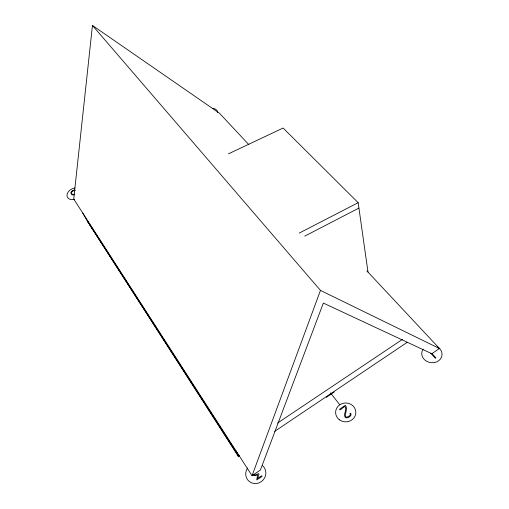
<?xml version="1.0" encoding="UTF-8"?>
<svg xmlns="http://www.w3.org/2000/svg" width="509" height="509" viewBox="0 0 509 509"><rect width="100%" height="100%" fill="white"/><g stroke="black" fill="none" stroke-linecap="round" stroke-linejoin="round"><path stroke-width="0.76" d="M248.882 144.677L219.564 113.316L92.453 25.45L73.729 199.051L252.05 475.711L260.404 470.042L323.342 303.065L431.804 353.71L439.452 348.519L366.855 270.864M252.05 475.711L320.46 290.41L92.453 25.45M274.739 431.314L407.13 342.379M238.365 456.446L236.38 452.616L87.128 220.791L238.365 456.446L239.644 455.587M326.288 397.364L334.267 392M277.583 423.068L402.536 339.318M304.77 236.119L358.928 208.066M299.279 233.058L358.164 202.69L283.119 128.033L228.446 153.839M74.702 194.234L72.52 194.546L71.394 193.096A2.507 1.75 -27.8 0 1 71.559 192.268L73.073 190.843L75.001 190.608M74.664 194.718L72.03 194.922L70.859 193.204A2.882 2.017 -27.9 0 1 71.069 192.217L71.718 191.301A2.793 1.953 -27.9 0 1 72.615 190.621A3.353 2.341 -27.9 0 1 73.76 190.175L75.237 190.181M320.46 290.41L439.452 348.519M253.285 474.433C256.727 476.78 261.257 469.037 257.516 478.6L261.518 475.877L262.027 475.972L261.912 476.481L256.733 479.911L257.592 474.897L254.805 475.756L252.553 474.865M431.747 353.335L435.799 357.738L435.749 358.19L435.227 358.126L430.671 353.176M330.538 392.935L339.777 404.782M82.802 213.131L86.034 218.864L238.511 455.65L236.061 450.898M358.164 202.69L368.001 272.092M74.588 199.242A7.59 5.313 -27.9 0 1 66.953 195.322A7.59 5.313 -27.9 0 1 74.848 187.948M262.587 465.69A10.339 9.856 -46.1 0 1 263.503 479.612A10.339 9.856 -46.1 0 1 249.595 481.749A10.339 9.856 -46.1 0 1 247.578 468M212.317 108.398A7.291 5.033 -18.2 0 1 217.629 112.476M437.715 346.947A10.199 8.787 8.5 0 1 440.349 359.138A10.199 8.787 8.5 0 1 426.472 361.199A10.199 8.787 8.5 0 1 423.132 349.117M350.141 413.321L350.237 414.701A2.278 2.131 1.5 0 1 349.874 415.624C340.839 421.452 349.047 408.6 345.337 405.342L339.541 409.268C339.331 411.8 344.148 406.061 344.911 406.468C347.774 410.006 342.748 413.989 345.166 417.227A2.5 2.341 1.3 0 0 346.266 417.838L348.391 417.654L350.497 415.948A3.328 3.111 1.3 0 0 350.975 414.479L350.796 413.244L350.141 413.321M339.42 419.804A10.116 9.436 0.5 0 0 355.721 413.842A10.116 9.436 0.5 0 0 342.016 403.643A10.116 9.436 0.5 0 0 339.42 419.804"/></g></svg>
